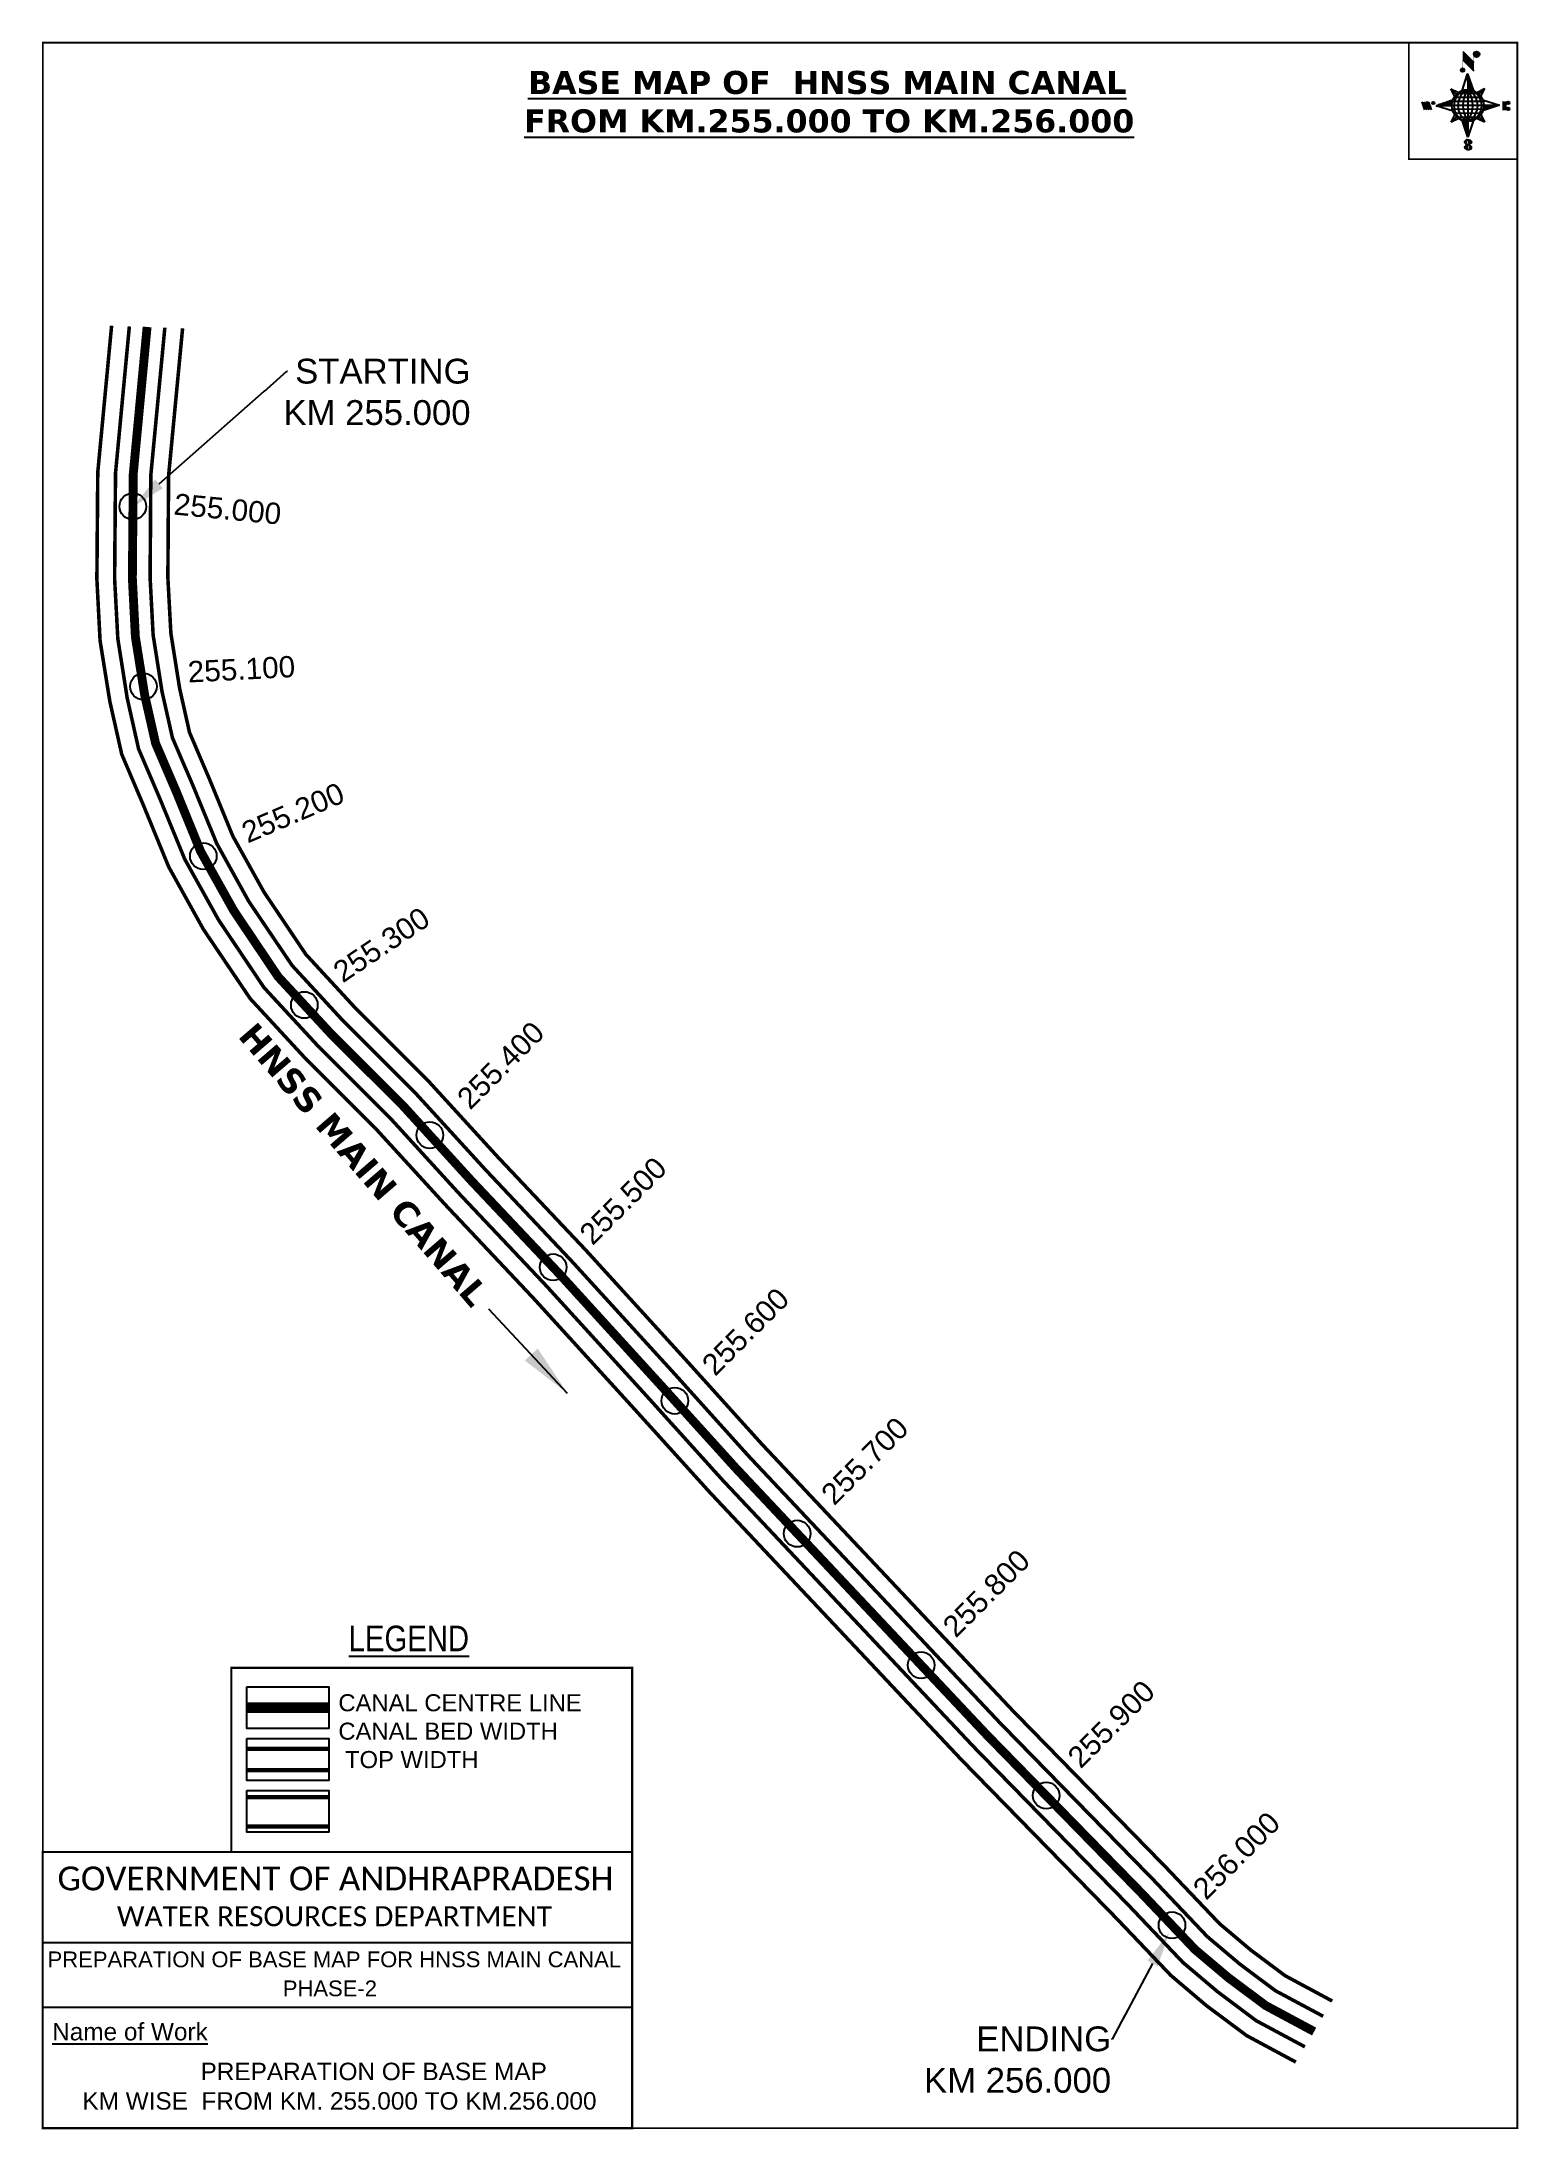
# Model space of a CAD drawing. Header units: inches. Extents: x 757184 to 758016, y 1610799 to 1611975.
import ezdxf
from ezdxf import colors
from ezdxf.entities.mleader import LeaderData, LeaderLine
from ezdxf.enums import TextEntityAlignment as Align
from ezdxf.math import Vec2, Vec3

# ---------------------------------------------------------------- set-up
doc = ezdxf.new("R2010")
doc.units = ezdxf.units.IN
doc.header["$LTSCALE"] = 15
doc.header["$MEASUREMENT"] = 0
doc.header["$PDMODE"] = 32
doc.header["$PDSIZE"] = 15
doc.linetypes.add('HIDDEN2', pattern=[0.1875, 0.125, -0.0625])
for name, color, linetype in [('AQUADUCT', 1, 'Continuous'), ('bord', 1, 'Continuous'), ('CANAL1', 7, 'Continuous'), ('CSMark', 72, 'Continuous'), ('DCBMS', 232, 'Continuous'), ('PAGE', 7, 'Continuous'), ('TEXT', 6, 'Continuous')]:
    doc.layers.add(name, color=color, linetype=linetype)
doc.styles.add('ARIALN', font='ARIALN.TTF')
doc.styles.get("Standard").update_dxf_attribs({"font": 'arial.ttf'})
doc.dimstyles.get("Standard").update_dxf_attribs({"dimtxt": 20, "dimasz": 0.18, "dimexe": 0.18, "dimexo": 0.0625, "dimgap": 0.09, "dimtad": 0, "dimtih": 1, "dimtoh": 1, "dimdec": 4, "dimzin": 0, "dimdsep": 46, "dimtxsty": 'Standard', "dimcen": 0.09, "dimadec": 0, "dimazin": 0, "dimtfac": 1, "dimtdec": 4, "dimtofl": 0, "dimtmove": 0, "dimatfit": 3, "dimfxl": 1, "dimtolj": 1, "dimtzin": 0, "dimarcsym": 0})
pattern_1 = [(267.297113149, (-8720374.938, 50637915.138), (10.5367255337, -0.497431438), [])]
pattern_2 = [(357.297113149, (-8720374.938, 50637915.138), (0.497431438, 10.5367255337), [])]

# ---------------------------------------------------------------- blocks, each defined once
blk = doc.blocks.new('*X26')
at = {"color": 0, "linetype": 'Continuous'}
for p, q in [((6321.6, 240.5), (6322.3, 241.2)), ((6321.6, 240.3), (6322.3, 241)), ((6321.6, 240.1), (6322.3, 240.8)), ((6321.6, 239.9), (6322.4, 240.7)), ((6321.6, 239.8), (6322.4, 240.6)), ((6321.6, 239.6), (6322.5, 240.5)), ((6321.6, 239.4), (6322.5, 240.3)), ((6321.6, 239.2), (6322.6, 240.2)), ((6321.7, 239.1), (6322.6, 240.1)), ((6321.8, 240.8), (6322.4, 241.4)), ((6321.8, 239), (6322.7, 240)), ((6321.8, 239), (6322.8, 239.9)), ((6321.9, 238.9), (6322.9, 239.8)), ((6322, 238.8), (6323, 239.7)), ((6322.1, 241.3), (6322.4, 241.6)), ((6322.1, 238.7), (6323.1, 239.6)), ((6322.2, 238.6), (6323.1, 239.6)), ((6322.3, 238.5), (6323.2, 239.5)), ((6322.4, 238.5), (6323.3, 239.4)), ((6322.5, 238.4), (6323.4, 239.3)), ((6322.7, 238.4), (6323.6, 239.3)), ((6322.8, 238.3), (6323.7, 239.2)), ((6322.9, 238.3), (6323.8, 239.1)), ((6323.1, 238.2), (6323.9, 239.1)), ((6323.2, 238.2), (6324, 239)), ((6323.3, 238.2), (6324.2, 239)), ((6323.5, 238.1), (6324.3, 238.9)), ((6323.7, 238.1), (6324.4, 238.9)), ((6323.8, 238.1), (6324.6, 238.8)), ((6324.1, 238.2), (6324.7, 238.8)), ((6324.3, 238.3), (6324.9, 238.8)), ((6324.6, 238.3), (6325.1, 238.8)), ((6324.8, 238.4), (6325.2, 238.8)), ((6325.1, 238.5), (6325.4, 238.8)), ((6325.4, 238.6), (6325.6, 238.8))]:
    blk.add_line(p, q, dxfattribs=at)
blk = doc.blocks.new('*X25')
at = {"color": 0, "linetype": 'Continuous'}
for p, q in [((6324.4, 240.3), (6324.5, 240.4)), ((6324.6, 240.3), (6324.8, 240.5)), ((6324.7, 240.2), (6325, 240.5)), ((6324.8, 240.2), (6325.2, 240.6)), ((6325, 240.1), (6325.5, 240.6)), ((6325.1, 240.1), (6325.6, 240.6)), ((6325.2, 240), (6325.8, 240.6)), ((6325.3, 240), (6326, 240.6)), ((6325.4, 239.9), (6326.1, 240.6)), ((6325.5, 239.8), (6326.2, 240.5)), ((6325.6, 239.8), (6326.3, 240.5)), ((6325.7, 239.7), (6326.5, 240.4)), ((6325.9, 239.6), (6326.6, 240.3)), ((6326, 239.5), (6326.7, 240.3)), ((6326, 239.4), (6326.8, 240.2)), ((6326.1, 239.3), (6327, 240.2)), ((6326.2, 239.3), (6327.1, 240.1)), ((6326.3, 239.2), (6327.1, 240)), ((6326.4, 239.1), (6327.2, 239.9)), ((6326.5, 239), (6327.3, 239.8)), ((6326.5, 238.9), (6327.4, 239.7)), ((6326.6, 238.8), (6327.5, 239.6)), ((6326.7, 238.7), (6327.5, 239.5)), ((6326.8, 238.6), (6327.6, 239.4)), ((6326.8, 238.5), (6327.7, 239.3)), ((6326.8, 236.5), (6327.4, 237)), ((6326.9, 238.3), (6327.8, 239.2)), ((6326.9, 238.2), (6327.9, 239.1)), ((6326.9, 236.8), (6327.6, 237.4)), ((6327, 238.1), (6327.8, 239)), ((6327, 237.9), (6327.8, 238.8)), ((6327, 237.8), (6327.8, 238.6)), ((6327, 237.6), (6327.8, 238.4)), ((6327, 237.4), (6327.8, 238.2)), ((6327, 237.3), (6327.8, 238)), ((6327, 237.1), (6327.8, 237.9))]:
    blk.add_line(p, q, dxfattribs=at)
blk = doc.blocks.new('H')
at = {"layer": 'bord', "extrusion": (0.000427885, 0.004792, 0.999988)}
h = blk.add_hatch(dxfattribs=at)
h.set_pattern_fill('LINE', color=8, scale=84.387686, angle=-2.7029, style=0)
h.set_pattern_definition(pattern_2)
h.paths.add_polyline_path([(-492, 786, -0.090992), (-448, 775), (-486, 912)])
h = blk.add_hatch(dxfattribs=at)
h.set_pattern_fill('LINE', color=8, scale=84.387686, angle=-92.7029, style=0)
h.set_pattern_definition(pattern_1)
h.paths.add_polyline_path([(-625, 665, -0.090992), (-615, 710), (-751, 671)])
h = blk.add_hatch(dxfattribs=at)
h.set_pattern_fill('LINE', color=8, scale=84.387686, angle=-2.7029, style=0)
h.set_pattern_definition(pattern_2)
h.paths.add_polyline_path([(-504, 533, -0.090992), (-549, 543), (-510, 406)])
h = blk.add_hatch(dxfattribs=at)
h.set_pattern_fill('LINE', color=8, scale=84.387686, angle=-92.7029, style=0)
h.set_pattern_definition(pattern_1)
h.paths.add_polyline_path([(-246, 647), (-372, 653, -0.090992), (-382, 609)])
for p, q in [((-519, 1020, -1217), (-435, 927, -1216)), ((-516, 1087, -1217), (-432, 994, -1217)), ((-538, 774, -1216), (-487, 906, -1216)), ((-487, 906, -1216), (-493, 780, -1216)), ((-487, 906, -1216), (-448, 769, -1216)), ((-865, 701, -1215), (-847, 638, -1215)), ((-847, 700, -1215), (-829, 637, -1215)), ((-829, 699, -1215), (-811, 636, -1215)), ((-829, 699, -1215), (-811, 698, -1215)), ((-811, 698, -1215), (-794, 635, -1215)), ((-752, 665, -1215), (-615, 704, -1215)), ((-627, 794, -1216), (-567, 760, -1216)), ((-627, 794, -1216), (-584, 747, -1215)), ((-599, 731, -1215), (-627, 794, -1216)), ((-421, 753, -1216), (-359, 781, -1216)), ((-359, 781, -1216), (-405, 739, -1216)), ((-359, 781, -1216), (-392, 721, -1215)), ((-379, 693, -1215), (-246, 641, -1215)), ((-213, 669, -1215), (-217, 601, -1215)), ((-752, 665, -1215), (-625, 659, -1215)), ((-619, 614, -1215), (-752, 665, -1215)), ((-639, 526, -1214), (-606, 585, -1215)), ((-639, 526, -1214), (-593, 568, -1215)), ((-577, 553, -1215), (-639, 526, -1214)), ((-511, 400, -1214), (-549, 537, -1214)), ((-460, 533, -1215), (-511, 400, -1214)), ((-505, 527, -1214), (-511, 400, -1214)), ((-371, 513, -1214), (-431, 546, -1215)), ((-371, 513, -1214), (-414, 560, -1215)), ((-399, 576, -1215), (-371, 513, -1214)), ((-246, 641, -1215), (-383, 603, -1215)), ((-373, 647, -1215), (-246, 641, -1215)), ((-197, 600, -1215), (-194, 668, -1215))]:
    blk.add_line(p, q, dxfattribs=at)
at = {"layer": 'bord', "color": 8, "linetype": 'ByBlock', "extrusion": (0.000427885, 0.004792, 0.999988)}
for p, q in [((-375, 679, -1215), (-620, 691, -1215)), ((-386, 711, -1215), (-605, 722, -1215)), ((-411, 744, -1216), (-578, 752, -1216)), ((-493, 780, -1216), (-505, 527, -1214)), ((-373, 647, -1215), (-625, 659, -1215)), ((-378, 616, -1215), (-623, 628, -1215)), ((-392, 585, -1215), (-611, 595, -1215)), ((-420, 555, -1215), (-587, 562, -1215))]:
    blk.add_line(p, q, dxfattribs=at)
at = {"layer": 'bord', "extrusion": (0.000427885, 0.004792, 0.999988), "elevation": -1212}
for points, const_width in [([(-522, 960), (-516, 1093)], 1.61), ([(-434, 933), (-428, 1066)], 1.61), ([(-870, 707), (-846, 706)], 0.642), ([(-829, 643), (-821, 678)], 0.642), ([(-793, 641), (-782, 694)], 0.642), ([(-223, 676), (-174, 673)], 0.706), ([(-829, 643), (-855, 644)], 0.642), ([(-811, 642), (-784, 641)], 0.642), ([(-177, 605), (-226, 607)], 0.706), ([(-195, 645), (-185, 644)], 0.706)]:
    blk.add_lwpolyline(points, dxfattribs=dict(at, const_width=const_width))
for points, const_width in [([(-414, 1073, 1), (-398, 1058, 1)], 22.3), ([(-530, 950, 1), (-520, 939, 1)], 14.8), ([(-776, 697, 1), (-769, 690, 1)], 8.9), ([(-180, 618, 1), (-173, 611, 1)], 9.79), ([(-178, 667, 1), (-171, 660, 1)], 9.79), ([(-490, 362, 1), (-498, 369, 1)], 11.1), ([(-525, 322, 1), (-533, 329, 1)], 11.1)]:
    blk.add_lwpolyline(points, format="xyb", close=True, dxfattribs=dict(at, const_width=const_width))
for points in [[(-537, 317), (-531, 310), (-520, 307), (-505, 307), (-494, 310), (-486, 318), (-487, 326), (-491, 333), (-494, 336), (-503, 341), (-522, 347), (-530, 352), (-534, 355), (-537, 363), (-537, 373), (-530, 381), (-520, 384), (-504, 384), (-493, 380), (-487, 373)], [(-522, 348), (-526, 354), (-528, 361), (-528, 371), (-526, 375), (-521, 381), (-515, 384)], [(-505, 307), (-499, 312), (-497, 319), (-497, 327), (-501, 335), (-509, 343)]]:
    blk.add_lwpolyline(points, dxfattribs=at)
at = {"layer": 'bord', "extrusion": (0.000427885, 0.004792, 0.999988)}
for centre, radius in [((-406, 1065, -1212), 22.3), ((-525, 944, -1212), 14.8), ((-773, 694, -1212), 8.9), ((-498, 659, -1212), 127), ((-177, 615, -1212), 9.79), ((-174, 663, -1212), 9.79), ((-494, 365, -1212), 11.1), ((-529, 325, -1212), 11.1)]:
    blk.add_circle(centre, radius, dxfattribs=at)
at = {"layer": 'bord', "color": 8, "linetype": 'ByBlock', "extrusion": (0.000427885, 0.004792, 0.999988)}
for centre, radius, start, end in [((-482, 658, -1212), 128, 94.9254, 259.6691), ((-437, 656, -1212), 141, 113.2864, 241.308), ((-316, 651, -1212), 222, 142.5892, 212.0053), ((-560, 662, -1212), 141, 293.2864, 61.308), ((-681, 668, -1212), 222, 322.5892, 32.0053), ((-515, 660, -1212), 128, 274.9254, 79.6691)]:
    blk.add_arc(centre, radius, start, end, dxfattribs=at)
at = {"layer": 'bord', "extrusion": (0.000427885, 0.004792, 0.999988)}
for points in [[(-516, 1093, -1212), (-431, 1000, -1212), (-519, 1026, -1212), (-434, 933, -1212)], [(-864, 707, -1212), (-846, 706, -1212), (-846, 644, -1212), (-829, 643, -1212)], [(-829, 705, -1212), (-811, 704, -1212), (-811, 642, -1212), (-793, 641, -1212)], [(-193, 674, -1212), (-197, 606, -1212), (-213, 675, -1212), (-216, 607, -1212)]]:
    blk.add_solid(points, dxfattribs=at)
at = {"layer": 'bord', "extrusion": (0.000427885, 0.004792, 0.999988), "xscale": 7.977342409717546, "yscale": 7.977342408231451, "zscale": 7.977342408476333, "rotation": 138.0840426661453}
for name, p in [('*X25', (38301, -31929, -1212)), ('*X26', (38314, -31951, -1212))]:
    blk.add_blockref(name, p, dxfattribs=at)

msp = doc.modelspace()

# ---------------------------------------------------------------- linework, layer by layer
at = {"layer": 'CANAL1', "color": 200, "const_width": 2}
for points in [[(757223.6, 1611815.2), (757215.8, 1611732.6), (757215.3, 1611672.4), (757217.1, 1611637.7), (757222.6, 1611603.5), (757229.3, 1611573.7), (757241.6, 1611544.8), (757255.8, 1611510.2), (757275.3, 1611475.1), (757301.7, 1611436), (757332.8, 1611402.3), (757373, 1611362.1), (757411.7, 1611319.8), (757461.3, 1611267.2), (757518.6, 1611204.3), (757560.5, 1611158), (757702.3, 1611007.3), (757789.4, 1610918.2), (757820.5, 1610885.6), (757840.5, 1610868.6), (757863.3, 1610851.6), (757891, 1610836.7)], [(757263.6, 1611813.7), (757255.7, 1611730.5), (757255.3, 1611673.3), (757257, 1611641.9), (757261.9, 1611611), (757267.5, 1611586), (757278.5, 1611560.3), (757291.9, 1611527.6), (757309.5, 1611496), (757333.1, 1611460.9), (757361.6, 1611430), (757401.9, 1611389.8), (757441, 1611347), (757490.7, 1611294.4), (757548.3, 1611231.2), (757589.9, 1611185.1), (757731.2, 1611035), (757818.2, 1610946), (757848, 1610914.7), (757865.4, 1610900), (757884.9, 1610885.4), (757911.5, 1610871.1)]]:
    msp.add_lwpolyline(points, dxfattribs=at)
at = {"layer": 'CANAL1', "color": 5, "const_width": 2}
for points in [[(757233.6, 1611814.8), (757225.8, 1611732.1), (757225.3, 1611672.6), (757227.1, 1611638.8), (757232.4, 1611605.3), (757238.8, 1611576.7), (757250.8, 1611548.7), (757264.8, 1611514.6), (757283.9, 1611480.3), (757309.5, 1611442.2), (757340, 1611409.2), (757380.2, 1611369.1), (757419, 1611326.6), (757468.7, 1611274), (757526, 1611211.1), (757567.8, 1611164.8), (757709.5, 1611014.3), (757796.6, 1610925.2), (757827.3, 1610892.9), (757846.7, 1610876.5), (757868.7, 1610860), (757896.1, 1610845.3)], [(757253.6, 1611814.1), (757245.7, 1611731), (757245.3, 1611673.1), (757247, 1611640.9), (757252, 1611609.1), (757257.9, 1611582.9), (757269.3, 1611556.4), (757282.9, 1611523.3), (757300.9, 1611490.8), (757325.3, 1611454.7), (757354.4, 1611423.1), (757394.7, 1611382.9), (757433.7, 1611340.2), (757483.3, 1611287.6), (757540.9, 1611224.5), (757582.5, 1611178.3), (757724, 1611028.1), (757811, 1610939.1), (757841.1, 1610907.4), (757859.2, 1610892.1), (757879.5, 1610876.9), (757906.4, 1610862.5)]]:
    msp.add_lwpolyline(points, dxfattribs=at)
at = {"layer": 'CANAL1', "color": 1, "linetype": 'HIDDEN2', "ltscale": 8, "const_width": 5}
msp.add_lwpolyline([(757243.6, 1611814.5), (757235.8, 1611731.6), (757235.3, 1611672.8), (757237, 1611639.8), (757242.2, 1611607.2), (757248.4, 1611579.8), (757260.1, 1611552.5), (757273.8, 1611518.9), (757292.4, 1611485.6), (757317.4, 1611448.4), (757347.2, 1611416.2), (757387.5, 1611376), (757426.3, 1611333.4), (757476, 1611280.8), (757533.4, 1611217.8), (757575.2, 1611171.6), (757716.7, 1611021.2), (757803.8, 1610932.1), (757834.2, 1610900.1), (757852.9, 1610884.3), (757874.1, 1610868.5), (757901.3, 1610853.9)], dxfattribs=at)
at = {"layer": 'CANAL1', "color": 1, "linetype": 'HIDDEN2', "ltscale": 100, "const_width": 6, "elevation": -0.4}
msp.add_lwpolyline([(757346, 1611036.5), (757299.9, 1611036.5)], dxfattribs=at)
at = {"layer": 'CANAL1', "color": 5, "const_width": 2.4, "elevation": -0.4}
for points in [[(757346, 1611013.2), (757299.9, 1611013.2)], [(757346, 1611001.2), (757299.9, 1611001.2)]]:
    msp.add_lwpolyline(points, dxfattribs=at)
at = {"layer": 'CANAL1', "color": 200, "const_width": 2.4, "elevation": -0.4}
for points in [[(757346, 1610986), (757299.9, 1610986)], [(757346, 1610969.5), (757299.9, 1610969.5)]]:
    msp.add_lwpolyline(points, dxfattribs=at)
at = {"layer": 'CSMark', "color": 3}
for p in [(757235.6, 1611713.4), (757241.5, 1611611.9), (757275.3, 1611516.3), (757332.2, 1611432.4), (757402.9, 1611359.1), (757472.4, 1611284.6), (757541, 1611209.4), (757610, 1611134.5), (757679.8, 1611060.4), (757750.3, 1610986.9), (757821.2, 1610913.8)]:
    msp.add_point(p, dxfattribs=at)
at = {"layer": 'PAGE', "const_width": 1}
msp.add_lwpolyline([(758015.8, 1610799.5), (758015.8, 1611974.7), (757184.8, 1611974.7), (757184.8, 1610799.5), (758015.8, 1610799.5)], dxfattribs=at)
at = {"layer": 'PAGE'}
for points, const_width in [([(758015.8, 1611974.7), (757954.7, 1611974.7), (757954.7, 1611909), (758015.8, 1611909)], 1), ([(757291.1, 1611058.9), (757517, 1611058.9), (757517, 1610955.1), (757291.1, 1610955.1)], 1.2), ([(757184.8, 1610955.1), (757517, 1610955.1), (757517, 1610799.5), (757184.8, 1610799.5)], 1.2)]:
    msp.add_lwpolyline(points, close=True, dxfattribs=dict(at, const_width=const_width))
at = {"layer": 'PAGE', "elevation": -0.4}
for points in [[(757299.9, 1611048.2), (757346, 1611048.2), (757346, 1611024.7), (757299.9, 1611024.7)], [(757299.9, 1611019), (757346, 1611019), (757346, 1610995.4), (757299.9, 1610995.4)], [(757299.9, 1610989.7), (757346, 1610989.7), (757346, 1610966.2), (757299.9, 1610966.2)]]:
    msp.add_lwpolyline(points, close=True, dxfattribs=at)
at = {"layer": 'PAGE'}
for points in [[(757184.8, 1610904.1), (757517, 1610904.1)], [(757184.8, 1610867.7), (757517, 1610867.7)]]:
    msp.add_lwpolyline(points, dxfattribs=at)

# ---------------------------------------------------------------- block references
at = {"layer": 'AQUADUCT', "color": 1, "xscale": 0.0703495379661093, "yscale": 0.07034953800030053, "zscale": 0.07034953795990817, "rotation": 3.078330607406165}
msp.add_blockref('H', (758025.4, 1611895.3, 85.4), dxfattribs=at)

# ---------------------------------------------------------------- texts
at = {"layer": 'CANAL1', "insert": (757304.3, 1611424.5), "char_height": 14, "width": 205.129, "attachment_point": 1, "rotation": 310.7314}
msp.add_mtext('\\pi0.96322;{\\fVerdana|b1|i0|c0|p34;HNSS MAIN CANAL}', dxfattribs=at)
at = {"layer": 'CSMark', "color": 1}
for s, rotation, p in [('255.000', 354.5759, (757258.8, 1611714.8)), ('255.100', 2.9902, (757266.5, 1611620.1)), ('255.200', 23.1576, (757297.9, 1611528.9)), ('255.300', 33.9207, (757350.5, 1611449.5)), ('255.400', 45.0349, (757421.4, 1611377.1)), ('255.500', 45.0349, (757490.4, 1611300.7)), ('255.600', 45.0349, (757559.4, 1611227)), ('255.700', 45.0349, (757626.6, 1611154.1)), ('255.800', 45.0349, (757695.1, 1611079.5)), ('255.900', 45.0349, (757765.5, 1611005.8)), ('256.000', 45.0349, (757836.1, 1610931.7))]:
    msp.add_text(s, height=12, rotation=rotation, dxfattribs=at).set_placement(p, align=Align.MIDDLE_LEFT)
at = {"layer": 'PAGE', "extrusion": (0.000201441, 0.004807, 0.999988), "style": 'ARIALN'}
msp.add_text('%%ULEGEND', height=14.4, rotation=359.9999, dxfattribs=at).set_placement((757391.1, 1611056.1, 7896.7), align=Align.MIDDLE)
at = {"layer": 'PAGE', "extrusion": (0.000201441, 0.004807, 0.999988)}
for s, height, p in [('PREPARATION OF BASE MAP FOR HNSS MAIN CANAL', 8.878, (757187.5, 1610870.8, 7895.8)), ('%%UName of Work', 9.822, (757190.1, 1610829.6, 7894.5))]:
    msp.add_text(s, height=height, rotation=359.9999, dxfattribs=at).set_placement(p)
for s, height, p in [('PHASE-2', 8.88, (757346.6, 1610858.9, 7895.7)), ('PREPARATION OF BASE MAP', 9.822, (757371.3, 1610812.1, 7894.5)), ('KM WISE  FROM KM. 255.000 TO KM.256.000', 9.822, (757352, 1610795.5, 7894.5))]:
    msp.add_text(s, height=height, rotation=359.9999, dxfattribs=at).set_placement(p, align=Align.MIDDLE_CENTER)
at = {"layer": 'PAGE', "extrusion": (0.000201441, 0.004807, 0.999988), "attachment_point": 1, "text_direction": (1, -1e-06, -0.000201)}
for s, insert, char_height, width in [('CANAL CENTRE LINE CANAL BED WIDTH {\\H2.3717x; }\\P TOP WIDTH{\\H1.9152x; }', (757351.4, 1611044, -0.4), 9.6, 168.926), ('\\pi3.5885;{\\fCalibri|b0|i0|c0|p34;\\H1.3333x;GOVERNMENT OF ANDHRAPRADESH\\P\\pi37.073;\\H0.83998x;WATER RESOURCES DEPARTMENT}', (757189.5, 1610946.9, -1.3), 10.059, 321.276)]:
    msp.add_mtext(s, dxfattribs=dict(at, insert=insert, char_height=char_height, width=width))
at = {"layer": 'TEXT', "color": 1, "insert": (757436.5, 1611958.8), "char_height": 13, "width": 379.826, "attachment_point": 1}
msp.add_mtext('\\pi21.755;{\\fVerdana|b1|i0|c0|p34;\\LBASE MAP OF  HNSS MAIN CANAL \\P\\pi19.564;FROM KM.255.000 TO KM.256.000}', dxfattribs=at)

# ---------------------------------------------------------------- leaders
at = {"layer": 'CANAL1'}
msp.add_leader([(757480.6, 1611213.5), (757436.2, 1611261)], dimstyle='Standard', override={"dimasz": 30, "dimgap": 0.09, "dimtad": 0}, dxfattribs=at)

# ---------------------------------------------------------------- next in the draw order: leaders
at = {"layer": 'DCBMS', "color": 5}
ml = msp.add_multileader_mtext('Standard', dxfattribs=at)
ml.set_content('STARTING  \\PKM 255.000', color=5)
ml.set_leader_properties()
ml.build(insert=Vec2(0, 0))
ml.multileader.update_dxf_attribs({"dogleg_length": 0.36, "arrow_head_size": 20})
ctx = ml.context
ctx.base_point, ctx.char_height, ctx.arrow_head_size, ctx.landing_gap_size, ctx.plane_origin = Vec3(757322.7, 1611789.5), 14, 20, 0.09, Vec3(757554.5, 1611930.1)
ctx.text_align_type = 2
notes = []
notes.append((ctx, [(1, (1, 1, 0), (757322.4, 1611789.5), (1, 0), 0.36, [(0, [(757235.3, 1611712.9)], 0, [])])]))
ctx.mtext.insert, ctx.mtext.width, ctx.mtext.alignment, ctx.mtext.flow_direction = Vec3(757425.9, 1611796.6), 109.049, 3, 5
ctx.mtext.has_bg_fill, ctx.mtext.bg_color, ctx.mtext.bg_scale_factor, ctx.mtext.bg_transparency, ctx.mtext.use_window_bg_color = 1, -1027028792, 1.5, 0, 1
ml = msp.add_multileader_mtext('Standard', dxfattribs=at)
ml.set_content('ENDING \\PKM 256.000', color=5)
ml.set_leader_properties()
ml.build(insert=Vec2(0, 0))
ml.multileader.update_dxf_attribs({"dogleg_length": 0.36, "arrow_head_size": 20})
ctx = ml.context
ctx.base_point, ctx.char_height, ctx.arrow_head_size, ctx.landing_gap_size, ctx.plane_origin = Vec3(757683.7, 1610849.7), 14, 20, 0.09, Vec3(757827.4, 1611062)
ctx.text_align_type = 2
notes.append((ctx, [(0, (1, 1, 0), (757787.4, 1610849.7), (-1, 0), 0.36, [(0, [(757819.7, 1610909.9)], 0, [])])]))
ctx.mtext.insert, ctx.mtext.width, ctx.mtext.alignment, ctx.mtext.flow_direction = Vec3(757786.9, 1610856.8), 109.049, 3, 5
ctx.mtext.has_bg_fill, ctx.mtext.bg_color, ctx.mtext.bg_scale_factor, ctx.mtext.bg_transparency, ctx.mtext.use_window_bg_color = 1, -1027028792, 1.5, 0, 1
for ctx, leaders in notes:
    for number, flags, end, landing, length, lines in leaders:
        leader = LeaderData()
        leader.index, (leader.has_last_leader_line, leader.has_dogleg_vector, leader.attachment_direction) = number, flags
        leader.last_leader_point, leader.dogleg_vector, leader.dogleg_length = Vec3(end), Vec3(landing), length
        for number, points, colour, breaks in lines:
            line = LeaderLine()
            line.index, line.vertices, line.color, line.breaks = number, Vec3.list(points), colors.encode_raw_color(colour), breaks
            leader.lines.append(line)
        ctx.leaders.append(leader)

doc.saveas('drawing.dxf')
